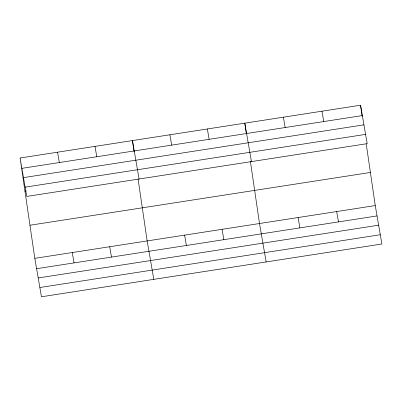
<?xml version="1.0" encoding="UTF-8"?>
<svg xmlns="http://www.w3.org/2000/svg" width="402" height="402" viewBox="0 0 402 402"><rect width="100%" height="100%" fill="white"/><g stroke="black" fill="none" stroke-linecap="round" stroke-linejoin="round"><path stroke-width="0.6" d="M20.1 158.001L360.549 105.223L367.187 143.65L26.738 196.427L20.1 158.001L34.813 258.35L41.451 296.776L381.9 243.999L375.262 205.573L366.207 143.821M21.889 168.353L362.338 115.575M23.487 177.619L363.936 124.841M25.135 187.161L365.584 134.384M24.954 191.116L26.185 190.925M29.959 225.236L370.408 172.458M34.813 258.35L375.262 205.573M36.602 268.702L377.051 215.924M38.205 277.968L378.649 225.19M39.853 287.51L380.302 234.733M321.962 111.203L323.751 121.555M336.68 211.552L338.469 221.904M283.38 117.188L285.169 127.534M298.093 217.537L299.882 227.884M251.431 161.594L244.798 123.168L246.325 133.595M266.149 261.943L259.511 223.517L250.366 161.157M207.347 128.972L209.135 139.323M222.06 229.321L223.849 239.672M169.895 134.781L171.684 145.132M184.613 235.13L186.397 245.481M139.087 179.011L132.449 140.584L134.067 151.624M153.8 279.36L147.162 240.934L138.107 179.181M94.998 146.388L96.787 156.74M109.716 246.738L111.5 257.089M57.551 152.197L59.335 162.549M72.265 252.546L74.053 262.898M360.549 105.223L362.167 116.263"/></g></svg>
